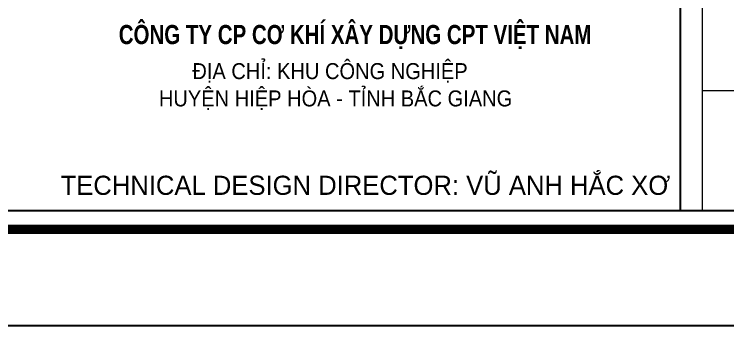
# Model space of a CAD drawing. Header units: inches. Extents: x 2 to 32666, y -5537 to 22.
# Drawn here: x 16797 to 16864.1, y -4544.5 to -4515.3 of the extents above; entities that cross this region are included whole.
import ezdxf
from ezdxf.enums import TextEntityAlignment as Align

# ---------------------------------------------------------------- set-up
doc = ezdxf.new("R2010")
doc.units = ezdxf.units.IN
doc.header["$MEASUREMENT"] = 0
for name, color, linetype in [('2', 2, 'Continuous'), ('3', 3, 'Continuous'), ('BAO KHUNG', 31, 'Continuous'), ('NET IN', 3, 'Continuous')]:
    doc.layers.add(name, color=color, linetype=linetype)
doc.layers.add('Cover text', color=7, linetype='Continuous', true_color=0x52370f)
doc.layers.add('S-Hatch', color=8, linetype='Continuous', lineweight=9)
doc.styles.add('ARIAL-H', font='Vharial.ttf', dxfattribs={"width": 0.8})
doc.styles.add('style1', font='VHAVAN.TTF')
doc.styles.add('TIEU DE', font='Vharialn.ttf')

# ---------------------------------------------------------------- blocks, each defined once
blk = doc.blocks.new('kt kien truc 1')
at = {"layer": '2', "color": 157, "linetype": 'Continuous'}
blk.add_lwpolyline([(0, 420), (594, 420), (594, 0), (0, 0)], close=True, dxfattribs=at)
at = {"layer": 'BAO KHUNG', "color": 167, "linetype": 'Continuous', "const_width": 0.871}
blk.add_lwpolyline([(10.588, 9.067), (583.412, 9.067), (583.412, 410.933), (10.588, 410.933)], close=True, dxfattribs=at)
at = {"layer": 'BAO KHUNG', "color": 7}
for points in [[(144.951, 55.81), (285.801, 55.81), (285.801, 10.81), (144.951, 10.81)], [(211.893, 55.81), (474.138, 55.81), (474.138, 10.81), (211.893, 10.81)]]:
    blk.add_lwpolyline(points, close=True, dxfattribs=at)
at = {"layer": 'S-Hatch'}
for p, q in [((213.954, 10.81), (213.954, 55.81)), ((285.801, 22.06), (213.954, 22.06))]:
    blk.add_line(p, q, dxfattribs=at)
at = {"lineweight": 40, "style": 'ARIAL-H', "width": 0.9}
for s, p in [('®Þa chØ: khu c«ng nghiÖp  ', (179.475, 23.172)), ('huyÖn hiÖp hßa - tØnh b¾c giang', (179.475, 20.606))]:
    blk.add_text(s, height=1.5, dxfattribs=at).set_placement(p, align=Align.CENTER)
at = {"lineweight": 40, "insert": (181.309, 28.26), "char_height": 1.8, "width": 50.42411, "attachment_point": 2, "style": 'ARIAL-H'}
blk.add_mtext('{\\f.VnAvantH|b1|i0|c0|p34;c«ng ty cp c¬ khÝ x©y dùng cpt viÖt nam}', dxfattribs=at)
at = {"layer": 'Cover text', "linetype": 'Continuous', "style": 'style1'}
blk.add_text('technical design director: vò anh h¾c x¬ ', height=1.8, dxfattribs=at).set_placement((153.631, 12.295))
at = {"layer": 'Cover text', "ltscale": 0.5, "style": 'TIEU DE'}
for tag, p in [('STT', (555.048, 15.579)), ('TENBANVE', (45.93, 14.603))]:
    blk.add_attdef(tag, text='', height=2, dxfattribs=at).set_placement(p, align=Align.MIDDLE_CENTER)

msp = doc.modelspace()

# ---------------------------------------------------------------- linework, layer by layer
at = {"layer": 'NET IN'}
msp.add_lwpolyline([(16647.7695, -4124.5249), (17241.7695, -4124.5249), (17241.7695, -4544.5249), (16647.7695, -4544.5249)], close=True, dxfattribs=at)

# ---------------------------------------------------------------- block references
at = {"layer": '3'}
msp.add_blockref('kt kien truc 1', (16647.7695, -4544.5249), dxfattribs=at)

doc.saveas('drawing.dxf')
